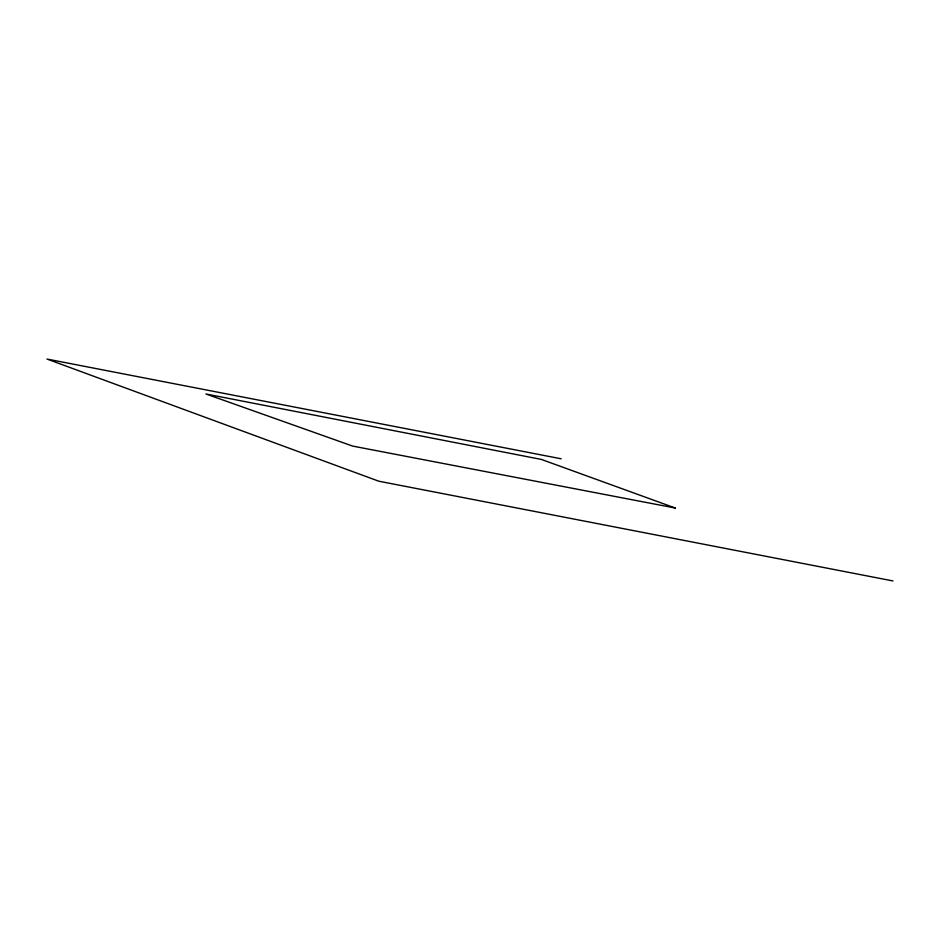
<?xml version="1.0" encoding="UTF-8"?>
<svg xmlns="http://www.w3.org/2000/svg" width="940" height="940" viewBox="0 0 940 940"><rect width="100%" height="100%" fill="white"/><g stroke="black" fill="none" stroke-linecap="round" stroke-linejoin="round"><path stroke-width="1.41" d="M561.192 458.791L47 359.056L378.808 481.21L893 580.944M675.343 508.047L352.676 446.089L205.919 393.978L541.393 459.437L675.343 508.047"/></g></svg>
